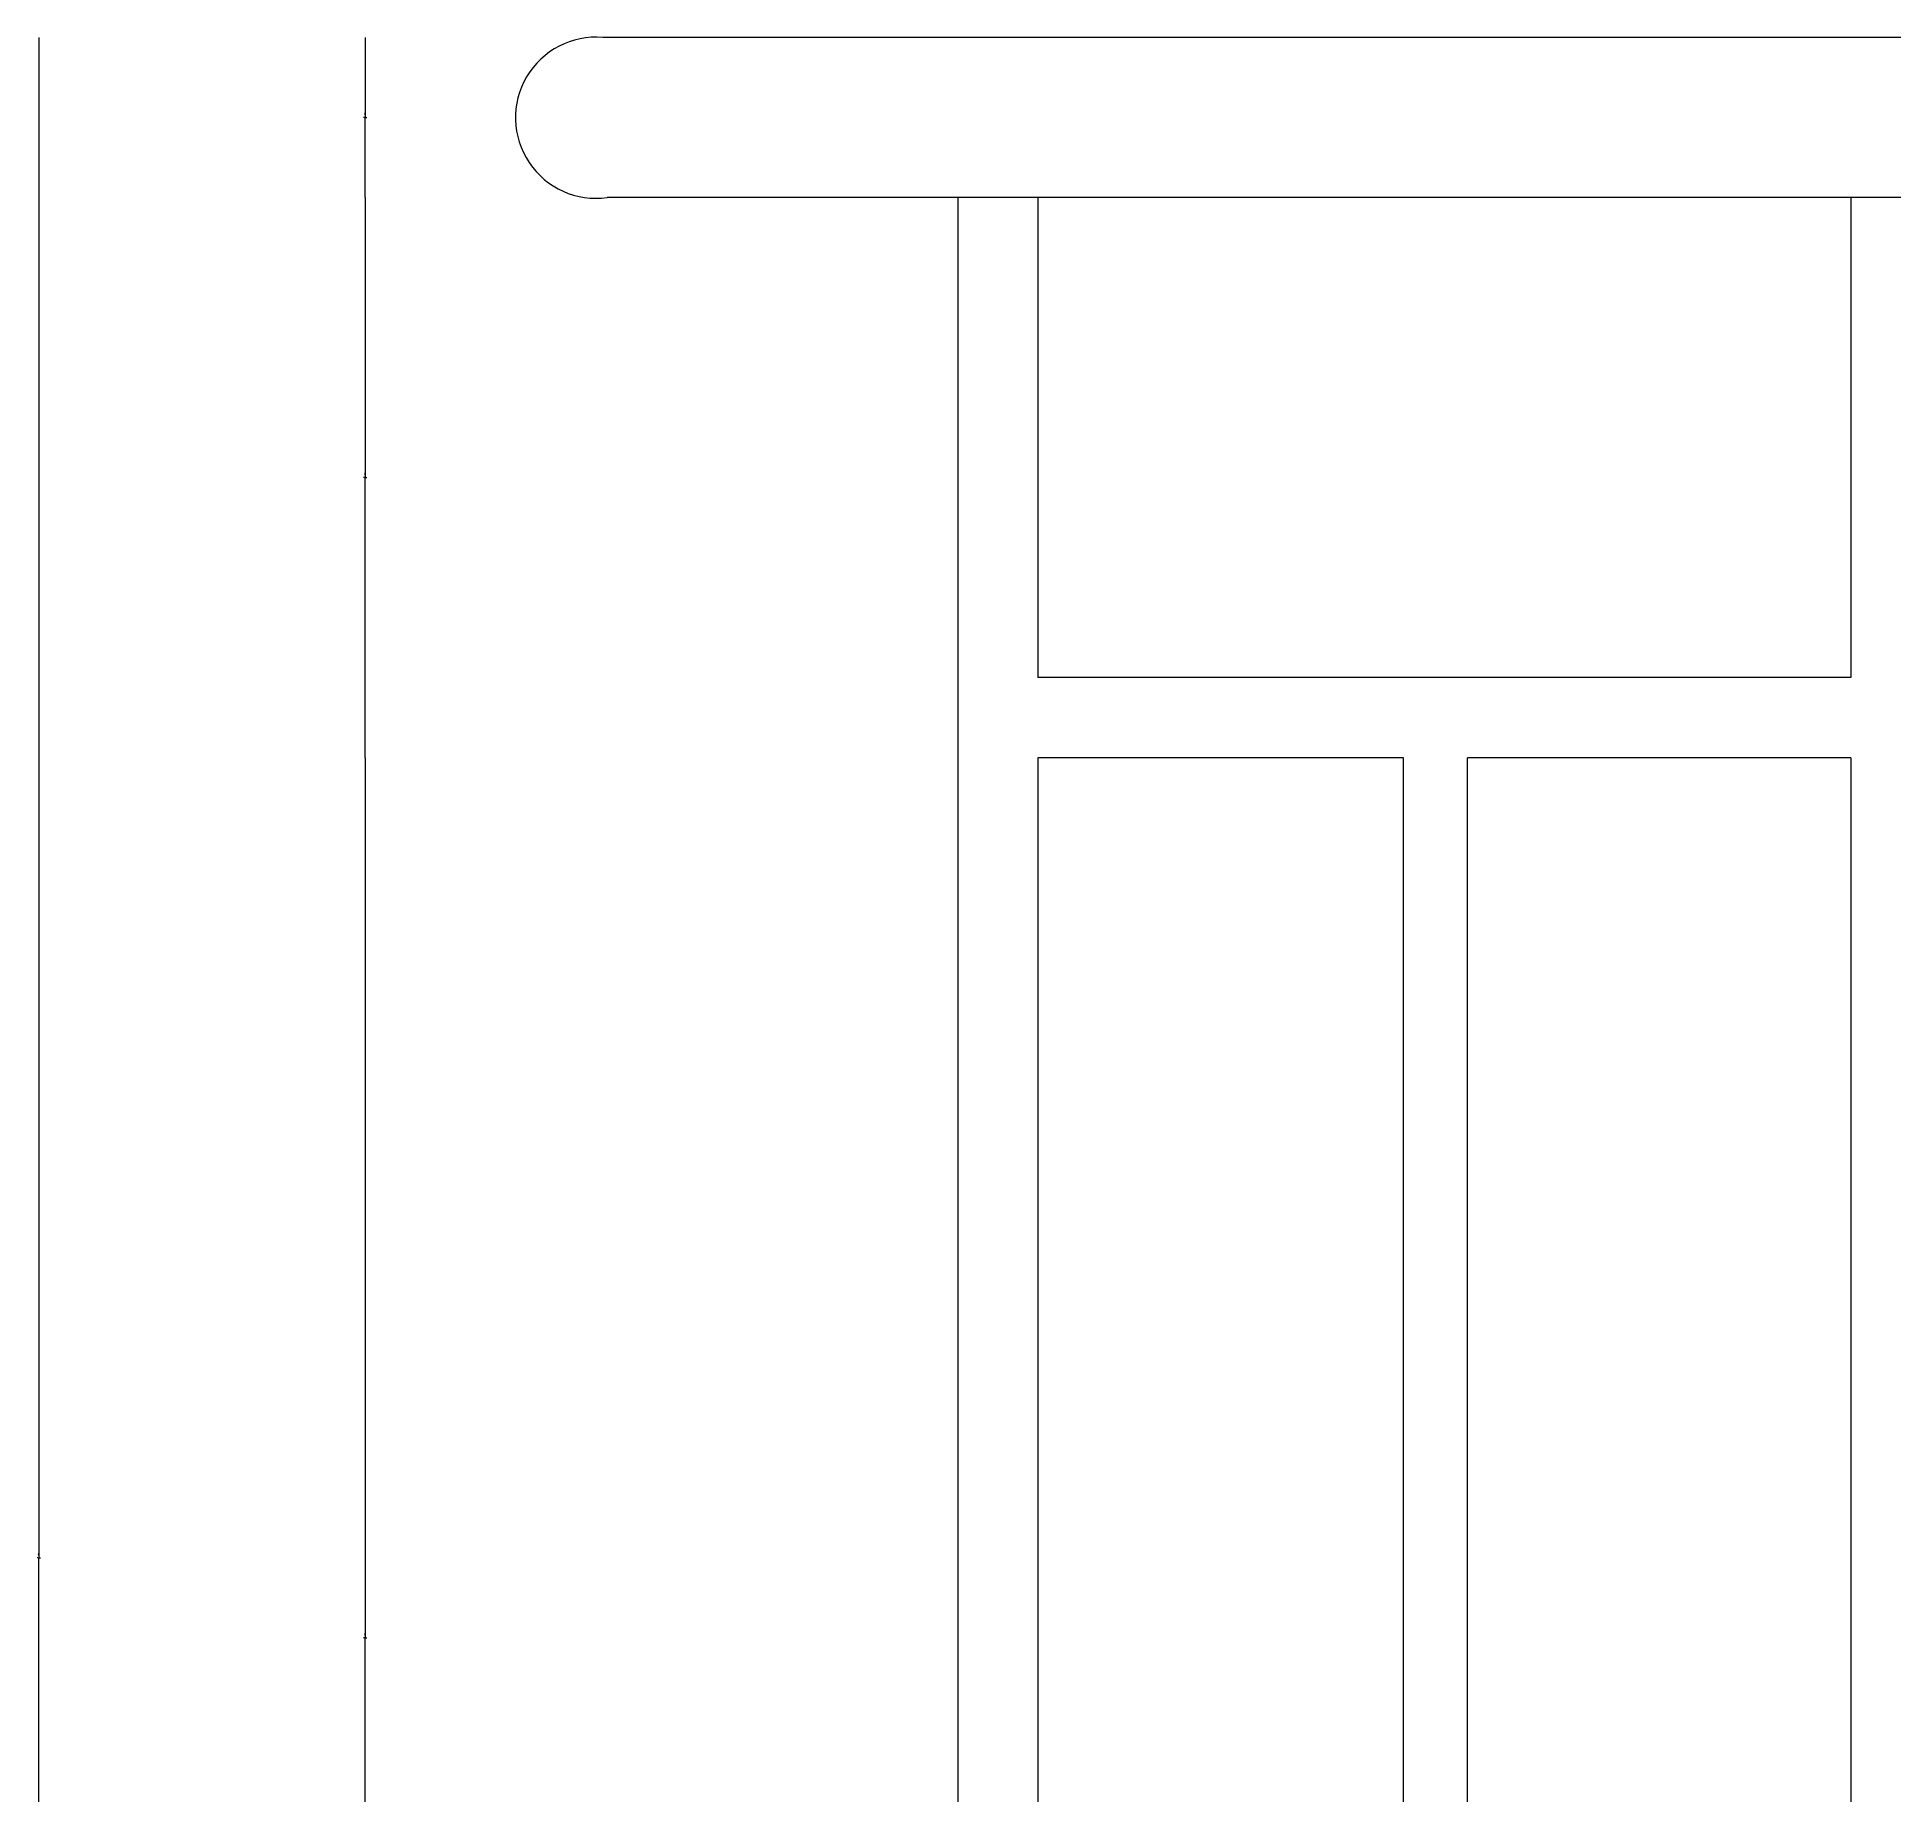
# Model space of a CAD drawing. Header units: metres. Extents: x 215 to 5262, y 2138 to 3422.
# Drawn here: x 215 to 795, y 2687 to 3236 of the extents above; entities that cross this region are included whole.
import ezdxf

# ---------------------------------------------------------------- set-up
doc = ezdxf.new("R2010")
doc.units = ezdxf.units.M
doc.layers.add('4', color=4, linetype='Continuous')
doc.layers.add('DIM', color=3, linetype='Continuous')
doc.dimstyles.get("Standard").update_dxf_attribs({"dimtxt": 2.5, "dimasz": 2.5, "dimexe": 1.25, "dimexo": 0.625, "dimtad": 1, "dimcen": 2.5, "dimazin": 3, "dimtfac": 1, "dimtmove": 0, "dimatfit": 3})

# ---------------------------------------------------------------- blocks, each defined once
blk = doc.blocks.new('*D3')
for p, q in [((215.61, 3236.16), (215.61, 2761.16)), ((215.36, 2761.16), (215.11, 2761.16)), ((215.61, 2286.16), (215.61, 2761.16)), ((215.61, 2761.16), (215.61, 2761.16)), ((215.86, 2761.16), (216.11, 2761.16))]:
    blk.add_line(p, q)
at = {"layer": 'Defpoints'}
for p in [(215.61, 3236.16), (215.61, 2761.16), (215.61, 2286.16)]:
    blk.add_point(p, dxfattribs=at)
at = {"layer": 'DIM', "insert": (215.61, 2762.285), "char_height": 1, "attachment_point": 5}
blk.add_mtext('0', dxfattribs=at)
blk = doc.blocks.new('*D5')
for p, q in [((317.59, 3186.16), (317.59, 3098.66)), ((317.34, 3098.66), (317.09, 3098.66)), ((317.59, 3011.16), (317.59, 3098.66)), ((317.59, 3098.66), (317.59, 3098.66)), ((317.84, 3098.66), (318.09, 3098.66))]:
    blk.add_line(p, q)
at = {"layer": 'Defpoints'}
for p in [(317.59, 3186.16), (317.59, 3098.66), (317.59, 3011.16)]:
    blk.add_point(p, dxfattribs=at)
at = {"layer": 'DIM', "insert": (317.59, 3099.785), "char_height": 1, "attachment_point": 5}
blk.add_mtext('0', dxfattribs=at)
blk = doc.blocks.new('*D6')
for p, q in [((317.59, 3011.16), (317.59, 2736.16)), ((317.34, 2736.16), (317.09, 2736.16)), ((317.59, 2461.16), (317.59, 2736.16)), ((317.59, 2736.16), (317.59, 2736.16)), ((317.84, 2736.16), (318.09, 2736.16))]:
    blk.add_line(p, q)
at = {"layer": 'Defpoints'}
for p in [(317.59, 3011.16), (317.59, 2736.16), (317.59, 2461.16)]:
    blk.add_point(p, dxfattribs=at)
at = {"layer": 'DIM', "insert": (317.59, 2737.285), "char_height": 1, "attachment_point": 5}
blk.add_mtext('0', dxfattribs=at)
blk = doc.blocks.new('*D7')
for p, q in [((317.59, 3236.16), (317.59, 3211.16)), ((317.34, 3211.16), (317.09, 3211.16)), ((317.59, 3186.16), (317.59, 3211.16)), ((317.59, 3211.16), (317.59, 3211.16)), ((317.84, 3211.16), (318.09, 3211.16))]:
    blk.add_line(p, q)
at = {"layer": 'Defpoints'}
for p in [(317.59, 3236.16), (317.59, 3211.16), (317.59, 3186.16)]:
    blk.add_point(p, dxfattribs=at)
at = {"layer": 'DIM', "insert": (317.59, 3212.285), "char_height": 1, "attachment_point": 5}
blk.add_mtext('0', dxfattribs=at)

msp = doc.modelspace()

# ---------------------------------------------------------------- linework, layer by layer
at = {"layer": '4'}
for p, q in [((5261.88, 3236.16), (391.82, 3236.16)), ((5261.88, 3186.16), (393.23, 3186.16)), ((502.79, 3186.16), (502.79, 2286.16)), ((527.79, 3186.16), (527.79, 3036.16)), ((781.75, 3186.16), (781.75, 3036.16)), ((781.75, 3036.16), (527.79, 3036.16)), ((527.79, 3011.16), (527.79, 2461.16)), ((641.99, 3011.16), (527.79, 3011.16)), ((641.99, 2461.16), (641.99, 3011.16)), ((781.75, 3011.16), (661.99, 3011.16)), ((661.99, 2461.16), (661.99, 3011.16)), ((781.75, 3011.16), (781.75, 2461.16))]:
    msp.add_line(p, q, dxfattribs=at)
msp.add_arc((389.73, 3211.08), 25.17, 85.22, 278.01, dxfattribs=at)

# ---------------------------------------------------------------- dimensions: what is measured, and where the dimension line sits
at = {"layer": 'DIM'}
for base, p1, p2, picture, middle in [((215.61, 2761.16), (215.61, 3236.16), (215.61, 2286.16), '*D3', (215.61, 2762.285)), ((317.59, 3211.16), (317.59, 3236.16), (317.59, 3186.16), '*D7', (317.59, 3212.285)), ((317.59, 3098.66), (317.59, 3186.16), (317.59, 3011.16), '*D5', (317.59, 3099.785)), ((317.59, 2736.16), (317.59, 3011.16), (317.59, 2461.16), '*D6', (317.59, 2737.285))]:
    dim = msp.add_linear_dim(base=base, p1=p1, p2=p2, dimstyle='Standard', dxfattribs=at)
    dim.commit()
    dim.dimension.update_dxf_attribs({"geometry": picture, "text_midpoint": middle})

doc.saveas('drawing.dxf')
